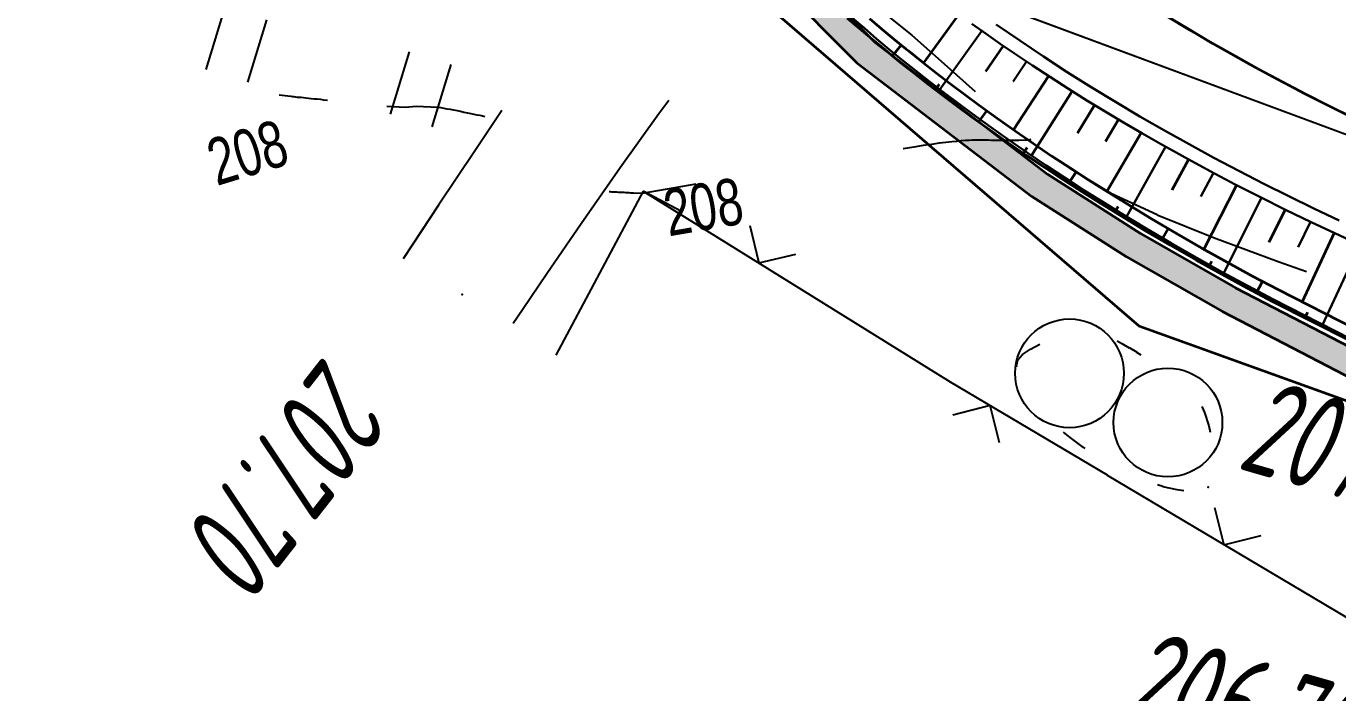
# Model space of a CAD drawing. Header units: millimetres. Extents: x -1799 to 6962, y -1020 to 4121.
# Drawn here: x 4293.93 to 4342.16, y 2982.03 to 3006.54 of the extents above; entities that cross this region are included whole.
import ezdxf

# ---------------------------------------------------------------- set-up
doc = ezdxf.new("R2010")
doc.units = ezdxf.units.MM
doc.linetypes.add('CONTI', pattern=[0])
for name, color, linetype, lineweight in [('10', 1, 'Continuous', 35), ('КОПИЯ_ОСЬ_13_ОТКОСЫ', 7, 'Continuous', 30), ('КОПИЯ_ОСЬ_ГРАНИЦЫ_ПОЛОС', 7, 'Continuous', 30), ('ОСЬ_ВЕРХ_ПОКРЫТИЯ_ГРАНИЦЫ_ПОЛОС', 7, 'Continuous', 30), ('ОСЬ_ВЕРХ_ПОКРЫТИЯ_ОСЬ', 1, 'Continuous', 30), ('Ось_примыкания', 1, 'Continuous', 35), ('Тротуар', 40, 'Continuous', 35)]:
    doc.layers.add(name, color=color, linetype=linetype, lineweight=lineweight)
for name, color, linetype in [('GOR_BDEFAULT', 212, 'CONTI'), ('PI_OTDEFAULT', 172, 'CONTI'), ('PI_TTDEFAULT', 5, 'CONTI'), ('SIT_LDEFAULT', 7, 'CONTI'), ('USLZNDEFAULT', 7, 'CONTI'), ('КОПИЯ_ОСЬ_ТАНГЕНСЫ', 1, 'Continuous'), ('ОСЬ_ВЕРХ_ПОКРЫТИЯ_ТАНГЕНСЫ', 1, 'Continuous'), ('разметка', 7, 'Continuous')]:
    doc.layers.add(name, color=color, linetype=linetype)
doc.styles.add('eskd', font='spds.shx', dxfattribs={"width": 1.2, "oblique": 15})
doc.styles.add('SHRFT', font='TXT', dxfattribs={"width": 3.5})

# ---------------------------------------------------------------- blocks, each defined once
blk = doc.blocks.new('BL_2004')
at = {"color": 0}
blk.add_circle((0, 0), 2, dxfattribs=at)
blk = doc.blocks.new('BL_2011')
at = {"color": 0}
for p, q in [((0, 0), (0, 2.4)), ((1.6, 0), (1.6, 2.4))]:
    blk.add_line(p, q, dxfattribs=at)

msp = doc.modelspace()

# ---------------------------------------------------------------- hatches: boundary and pattern name
at = {"layer": 'Тротуар', "lineweight": 30, "ltscale": 7}
msp.add_hatch(color=256, dxfattribs=at).paths.add_polyline_path([(4355.026, 2987.245), (4352.622, 2989.782), (4345.427, 2993.281), (4338.394, 2996.926), (4334.905, 2998.92), (4331.584, 3001.033), (4325.137, 3005.952), (4319.491, 3011.624), (4314.469, 3017.834), (4309.932, 3024.285), (4307.646, 3027.716), (4301.367, 3037.941), (4295.156, 3048.209), (4289.986, 3056.769), (4280.835, 3072.269), (4272.55, 3085.951), (4265.234, 3097.893), (4261.114, 3101.507), (4255.468, 3107.674), (4252.851, 3111.934), (4250.972, 3116.597), (4250.585, 3117.56), (4249.719, 3119.765), (4248.666, 3123.345), (4248.323, 3124.321), (4247.98, 3125.297), (4241.939, 3135.217), (4234.518, 3147.093), (4225.78, 3160.49), (4219.022, 3170.408), (4211.937, 3180.091), (4203.112, 3191.194), (4194.18, 3201.563), (4183.21, 3213.325), (4172.573, 3223.78), (4162.939, 3232.607), (4150.941, 3243.284), (4138.679, 3253.563), (4117.058, 3271.355), (4101.903, 3284.023), (4086.977, 3297.339), (4083.578, 3299.881), (4077.037, 3304.486), (4070.152, 3308.55), (4062.976, 3311.79), (4055.187, 3313.858), (4047.095, 3314.906), (4039.194, 3314.51), (4031.355, 3312.695), (4024.186, 3309.608), (4017.316, 3305.344), (4008.1, 3297.932), (3998.942, 3289.839), (3996.071, 3287.056), (3984.757, 3275.743), (3983.052, 3274.038), (3982.329, 3273.347), (3976.255, 3267.275), (3965.028, 3255.875), (3952.386, 3243.061), (3945.337, 3235.968), (3938.229, 3228.933), (3931.095, 3221.926), (3922.526, 3213.525), (3913.887, 3205.055), (3900.709, 3192.936), (3893.252, 3186.273), (3888.799, 3182.354), (3880.991, 3175.997), (3874.788, 3170.946), (3865.391, 3163.481), (3855.795, 3156.275), (3849.369, 3151.511), (3844.564, 3148.067), (3839.698, 3144.637), (3832.981, 3140.049), (3830.301, 3138.269), (3823.273, 3133.561), (3822.443, 3133.006), (3809.622, 3124.407), (3792.023, 3114.358), (3786.086, 3111.259), (3780.023, 3108.407), (3761.667, 3099.663), (3749.56, 3093.587), (3739.444, 3087.864), (3738.739, 3087.426), (3732.468, 3082.562), (3726.512, 3077.16), (3720.889, 3071.42), (3715.659, 3065.179), (3710.962, 3058.323), (3707.32, 3051.736), (3703.938, 3044.269), (3700.864, 3036.478), (3698.458, 3028.966), (3695.598, 3017.765), (3693.191, 3006.011), (3691.1, 2983.08), (3692.241, 2982.689), (3694.173, 3005.821), (3696.572, 3017.54), (3699.543, 3029.107), (3701.99, 3036.656), (3704.929, 3044.035), (3708.201, 3051.263), (3712.009, 3058.115), (3716.543, 3064.688), (3721.631, 3070.747), (3727.193, 3076.428), (3733.066, 3081.759), (3739.311, 3086.604), (3740.034, 3087.053), (3750.032, 3092.705), (3762.015, 3098.833), (3780.451, 3107.484), (3786.563, 3110.334), (3792.489, 3113.472), (3810.085, 3123.523), (3830.857, 3137.439), (3833.537, 3139.218), (3840.159, 3143.739), (3845.068, 3147.214), (3849.925, 3150.749), (3856.392, 3155.473), (3865.972, 3162.73), (3875.413, 3170.165), (3881.622, 3175.221), (3889.445, 3181.591), (3893.916, 3185.525), (3901.381, 3192.195), (3914.576, 3204.33), (3923.226, 3212.811), (3931.795, 3221.212), (3938.931, 3228.221), (3946.043, 3235.26), (3953.097, 3242.357), (3965.74, 3255.172), (3976.964, 3266.57), (3985.463, 3275.036), (3996.773, 3286.343), (3999.622, 3289.105), (4008.744, 3297.168), (4017.895, 3304.526), (4024.65, 3308.719), (4031.668, 3311.741), (4039.333, 3313.516), (4047.055, 3313.903), (4054.994, 3312.874), (4062.639, 3310.845), (4069.691, 3307.661), (4076.5, 3303.642), (4082.99, 3299.072), (4086.343, 3296.564), (4101.249, 3283.266), (4116.42, 3270.585), (4138.04, 3252.793), (4150.286, 3242.528), (4162.272, 3231.863), (4171.847, 3223.057), (4182.46, 3212.663), (4193.35, 3200.994), (4202.341, 3190.556), (4211.142, 3179.485), (4218.205, 3169.831), (4224.947, 3159.937), (4233.677, 3146.552), (4241.089, 3134.69), (4246.972, 3125.147), (4248.831, 3119.35), (4251.955, 3111.482), (4254.666, 3107.069), (4260.416, 3100.789), (4264.381, 3097.354), (4271.694, 3085.435), (4279.977, 3071.756), (4289.128, 3056.256), (4294.307, 3047.694), (4300.531, 3037.432), (4306.803, 3027.178), (4309.038, 3023.822), (4313.665, 3017.24), (4318.747, 3010.955), (4324.471, 3005.203), (4330.909, 3000.28), (4334.388, 2998.064), (4337.915, 2996.047), (4344.978, 2992.388), (4352.021, 2988.962), (4354.437, 2986.412), (4356.729, 2985.394), (4357.135, 2986.308)])

# ---------------------------------------------------------------- linework, layer by layer
at = {"layer": '10'}
msp.add_line((4334.836, 2995.523), (4363.306, 2985.263), dxfattribs=at)
msp.add_lwpolyline([(4334.836, 2995.523), (4319.266, 3008.963), (4288.236, 3052.073), (4319.266, 3008.963), (4334.836, 2995.523), (4363.306, 2985.263), (4364.906, 2990.013), (4372.426, 2987.253), (4370.836, 2982.483), (4411.976, 2966.593), (4514.446, 2908.513), (4549.656, 2896.993), (4558.246, 2896.753), (4557.366, 2900.733), (4579.636, 2901.023)], dxfattribs=at)
at = {"layer": 'GOR_BDEFAULT', "color": 212, "elevation": 208, "flags": 128}
for points in [[(4303.222, 3004.019), (4303.662, 3003.969), (4303.712, 3003.959), (4303.772, 3003.959), (4303.832, 3003.949), (4303.892, 3003.939), (4303.972, 3003.939), (4304.042, 3003.929), (4304.122, 3003.919), (4304.212, 3003.909), (4304.302, 3003.899), (4304.402, 3003.889), (4304.512, 3003.879), (4304.622, 3003.869), (4304.742, 3003.859), (4304.862, 3003.839), (4305.002, 3003.829)], [(4303.222, 3004.019), (4303.662, 3003.969), (4303.712, 3003.959), (4303.772, 3003.959), (4303.832, 3003.949), (4303.892, 3003.939), (4303.972, 3003.939), (4304.042, 3003.929), (4304.122, 3003.919), (4304.212, 3003.909), (4304.302, 3003.899), (4304.402, 3003.889), (4304.512, 3003.879), (4304.622, 3003.869), (4304.742, 3003.859), (4304.862, 3003.839), (4305.002, 3003.829)], [(4307.182, 3003.609), (4307.862, 3003.569), (4308.262, 3003.609), (4309.072, 3003.569), (4309.172, 3003.549), (4309.282, 3003.529), (4309.392, 3003.509), (4309.512, 3003.489), (4309.642, 3003.469), (4309.772, 3003.439), (4309.892, 3003.419), (4310.022, 3003.389), (4310.152, 3003.359), (4310.272, 3003.339), (4310.392, 3003.309), (4310.502, 3003.289), (4310.612, 3003.269), (4310.702, 3003.249), (4310.792, 3003.229)], [(4307.182, 3003.609), (4307.862, 3003.569), (4308.262, 3003.609), (4309.072, 3003.569), (4309.172, 3003.549), (4309.282, 3003.529), (4309.392, 3003.509), (4309.512, 3003.489), (4309.642, 3003.469), (4309.772, 3003.439), (4309.892, 3003.419), (4310.022, 3003.389), (4310.152, 3003.359), (4310.272, 3003.339), (4310.392, 3003.309), (4310.502, 3003.289), (4310.612, 3003.269), (4310.702, 3003.249), (4310.792, 3003.229)], [(4330.872, 3002.379), (4330.762, 3002.359), (4330.432, 3002.339), (4330.372, 3002.339), (4330.312, 3002.339), (4330.232, 3002.339), (4330.162, 3002.339), (4330.072, 3002.339), (4329.992, 3002.339), (4329.902, 3002.339), (4329.802, 3002.339), (4329.712, 3002.339), (4329.612, 3002.339), (4329.512, 3002.339), (4329.412, 3002.339), (4329.312, 3002.349), (4329.212, 3002.349), (4329.122, 3002.349), (4329.022, 3002.349), (4328.922, 3002.349), (4328.822, 3002.349), (4328.712, 3002.349), (4328.602, 3002.339), (4328.462, 3002.339), (4328.312, 3002.329), (4328.152, 3002.309), (4327.962, 3002.289), (4327.742, 3002.269), (4327.502, 3002.239), (4327.222, 3002.199), (4326.912, 3002.159), (4326.562, 3002.099), (4326.172, 3002.039)], [(4318.552, 3000.729), (4316.572, 3000.389), (4316.262, 3000.409), (4316.212, 3000.409), (4316.162, 3000.409), (4316.102, 3000.419), (4316.042, 3000.419), (4315.972, 3000.419), (4315.912, 3000.429), (4315.842, 3000.429), (4315.772, 3000.429), (4315.712, 3000.429), (4315.642, 3000.439), (4315.582, 3000.439), (4315.522, 3000.439), (4315.462, 3000.439), (4315.412, 3000.449), (4315.362, 3000.449)]]:
    msp.add_lwpolyline(points, dxfattribs=at)
at = {"layer": 'PI_TTDEFAULT', "color": 5}
for p in [(4309.952, 2996.679, 207.697), (4337.392, 2989.589, 206.875)]:
    msp.add_point(p, dxfattribs=at)
at = {"layer": 'SIT_LDEFAULT', "color": 7}
for p, q in [((4325.402, 3007.089), (4326.492, 3006.209)), ((4326.492, 3006.209), (4327.792, 3005.059)), ((4327.792, 3005.059), (4328.822, 3004.139)), ((4317.192, 3003.339), (4317.552, 3003.829)), ((4311.412, 3003.449), (4310.412, 3001.939)), ((4315.772, 3001.349), (4317.192, 3003.339)), ((4310.412, 3001.939), (4309.092, 2999.959)), ((4331.932, 3001.599), (4332.302, 3001.319)), ((4314.332, 2999.289), (4315.772, 3001.349)), ((4332.302, 3001.319), (4333.812, 3000.399)), ((4316.612, 3000.479), (4313.402, 2994.449)), ((4318.022, 2999.729), (4316.612, 3000.479)), ((4316.612, 3000.479), (4327.902, 2993.469)), ((4309.092, 2999.959), (4308.142, 2998.529)), ((4333.812, 3000.409), (4335.512, 2999.619)), ((4335.512, 2999.609), (4337.592, 2998.769)), ((4313.072, 2997.449), (4314.332, 2999.289)), ((4320.542, 2999.219), (4320.862, 2997.839)), ((4308.142, 2998.529), (4307.782, 2997.989)), ((4337.592, 2998.769), (4339.962, 2997.889)), ((4320.862, 2997.839), (4322.232, 2998.159)), ((4339.962, 2997.889), (4341.012, 2997.519)), ((4312.172, 2996.129), (4313.072, 2997.449)), ((4311.832, 2995.619), (4312.172, 2996.129)), ((4330.562, 2994.469), (4330.862, 2994.669)), ((4330.862, 2994.669), (4331.202, 2994.849)), ((4334.042, 2994.969), (4334.222, 2994.879)), ((4334.222, 2994.879), (4334.492, 2994.719)), ((4334.492, 2994.729), (4334.752, 2994.569)), ((4330.342, 2994.049), (4330.392, 2994.269)), ((4330.392, 2994.269), (4330.562, 2994.469)), ((4334.752, 2994.559), (4334.912, 2994.459)), ((4330.352, 2994.009), (4330.342, 2994.049)), ((4327.902, 2993.469), (4333.672, 2990.039)), ((4329.372, 2992.589), (4328.002, 2992.239)), ((4329.722, 2991.219), (4329.372, 2992.589)), ((4337.162, 2992.559), (4337.252, 2992.339)), ((4337.252, 2992.339), (4337.412, 2991.849)), ((4337.412, 2991.849), (4337.462, 2991.609)), ((4332.322, 2991.419), (4332.072, 2991.619)), ((4332.802, 2991.049), (4332.322, 2991.419)), ((4332.862, 2991.019), (4332.812, 2991.059)), ((4333.672, 2990.029), (4346.462, 2982.429)), ((4335.722, 2989.619), (4335.522, 2989.679)), ((4336.252, 2989.489), (4335.722, 2989.609)), ((4336.502, 2989.459), (4336.252, 2989.489)), ((4337.622, 2988.839), (4337.972, 2987.469)), ((4337.972, 2987.469), (4339.342, 2987.819))]:
    msp.add_line(p, q, dxfattribs=at)
at = {"layer": 'КОПИЯ_ОСЬ_13_ОТКОСЫ'}
for points in [[(4324.299, 3006.857), (4324.747, 3006.468), (4325.198, 3006.083), (4325.653, 3005.702), (4326.111, 3005.325), (4326.629, 3004.912), (4327.151, 3004.504), (4327.677, 3004.1), (4328.206, 3003.701), (4328.737, 3003.306), (4329.404, 3002.826), (4330.076, 3002.352), (4330.752, 3001.884), (4331.433, 3001.423), (4332.114, 3000.975), (4332.799, 3000.532), (4333.489, 3000.096), (4334.182, 2999.665), (4335.105, 2999.109), (4336.036, 2998.561), (4336.971, 2998.024), (4337.905, 2997.503), (4338.844, 2996.99), (4339.788, 2996.487), (4342.623, 2995.043)], [(4329.065, 3006.378), (4327.526, 3004.216)], [(4328.703, 3006.637), (4329.222, 3006.267), (4329.743, 3005.901), (4330.268, 3005.54), (4330.926, 3005.1), (4331.588, 3004.666), (4332.255, 3004.239), (4332.925, 3003.818), (4333.598, 3003.409), (4334.274, 3003.006), (4334.953, 3002.609), (4335.636, 3002.218), (4336.549, 3001.711), (4337.466, 3001.214), (4338.389, 3000.727), (4339.312, 3000.255), (4340.241, 2999.791), (4341.173, 2999.336), (4343.979, 2998.033)], [(4330.711, 3005.242), (4330.221, 3004.506)], [(4332.389, 3004.154), (4330.894, 3001.787)], [(4334.096, 3003.112), (4333.619, 3002.309)], [(4335.827, 3002.111), (4334.39, 2999.539)], [(4337.582, 3001.152), (4337.121, 3000.286)], [(4339.358, 3000.232), (4337.964, 2997.47)], [(4341.151, 2999.346), (4340.703, 2998.418)], [(4342.965, 2998.504), (4341.6, 2995.564)]]:
    msp.add_lwpolyline(points, dxfattribs=at)
at = {"layer": 'КОПИЯ_ОСЬ_ГРАНИЦЫ_ПОЛОС'}
msp.add_lwpolyline([(4328.703, 3006.637), (4329.222, 3006.267), (4329.743, 3005.901), (4330.268, 3005.54), (4330.926, 3005.1), (4331.588, 3004.666), (4332.255, 3004.239), (4332.925, 3003.818), (4333.598, 3003.409), (4334.274, 3003.006), (4334.953, 3002.609), (4335.636, 3002.218), (4336.549, 3001.711), (4337.466, 3001.214), (4338.389, 3000.727), (4339.312, 3000.255), (4340.241, 2999.791), (4341.173, 2999.336), (4343.979, 2998.033)], dxfattribs=at)
at = {"layer": 'КОПИЯ_ОСЬ_ТАНГЕНСЫ'}
msp.add_line((4325.58, 3008.844), (4420.882, 2973.399), dxfattribs=at)
at = {"layer": 'ОСЬ_ВЕРХ_ПОКРЫТИЯ_ГРАНИЦЫ_ПОЛОС', "linetype": 'Continuous'}
msp.add_lwpolyline([(4342.209, 2999.396), (4341.282, 2999.839), (4340.357, 3000.291), (4339.434, 3000.753), (4338.516, 3001.225), (4337.601, 3001.708), (4336.69, 3002.203), (4335.783, 3002.709), (4334.882, 3003.228), (4333.985, 3003.758), (4333.094, 3004.302), (4332.209, 3004.859), (4331.331, 3005.43), (4330.46, 3006.014), (4329.596, 3006.613)], dxfattribs=at)
at = {"layer": 'ОСЬ_ВЕРХ_ПОКРЫТИЯ_ОСЬ'}
msp.add_lwpolyline([(4335.881, 3006.902), (4336.716, 3006.403), (4337.556, 3005.915), (4338.403, 3005.437), (4339.255, 3004.969), (4340.112, 3004.51), (4340.974, 3004.061), (4341.841, 3003.62), (4342.712, 3003.189)], dxfattribs=at)
at = {"layer": 'ОСЬ_ВЕРХ_ПОКРЫТИЯ_ТАНГЕНСЫ'}
msp.add_line((4325.582, 3008.839), (4420.882, 2973.399), dxfattribs=at)
at = {"layer": 'Ось_примыкания', "color": 0}
for p, q in [((4328.228, 3006.983), (4326.926, 3005.192)), ((4325.783, 3005.453), (4326.106, 3005.851)), ((4329.857, 3005.823), (4329.208, 3004.882)), ((4327.354, 3004.215), (4327.509, 3004.417)), ((4331.519, 3004.711), (4330.229, 3002.739)), ((4328.959, 3003.022), (4329.254, 3003.433)), ((4333.211, 3003.644), (4332.58, 3002.607)), ((4334.93, 3002.622), (4333.668, 3000.464)), ((4330.597, 3001.874), (4330.739, 3002.081)), ((4336.674, 3001.643), (4336.061, 3000.512)), ((4332.263, 3000.768), (4332.533, 3001.188)), ((4338.438, 3000.702), (4337.234, 2998.345)), ((4333.955, 2999.702), (4334.085, 2999.913)), ((4340.223, 2999.8), (4339.616, 2998.584)), ((4335.673, 2998.677), (4335.921, 2999.102)), ((4342.028, 2998.939), (4340.852, 2996.406)), ((4337.41, 2997.688), (4337.529, 2997.901)), ((4339.168, 2996.733), (4339.395, 2997.161)), ((4340.946, 2995.818), (4341.055, 2996.032))]:
    msp.add_line(p, q, dxfattribs=at)
for points in [[(4324.121, 3006.843), (4324.575, 3006.454), (4325.033, 3006.068), (4325.495, 3005.687), (4325.96, 3005.31), (4326.045, 3005.238), (4326.565, 3004.826), (4327.089, 3004.418), (4327.615, 3004.015), (4328.146, 3003.616), (4328.68, 3003.222), (4329.349, 3002.742), (4330.022, 3002.269), (4330.7, 3001.803), (4331.382, 3001.342), (4332.066, 3000.895), (4332.753, 3000.454), (4333.444, 3000.018), (4334.138, 2999.589), (4335.064, 2999.034), (4335.996, 2998.488), (4336.933, 2997.952), (4337.869, 2997.433), (4338.81, 2996.922), (4339.756, 2996.42), (4342.595, 2994.982)], [(4324.939, 3006.827), (4325.38, 3006.453), (4325.823, 3006.084), (4326.27, 3005.718), (4326.354, 3005.646), (4326.87, 3005.236), (4327.389, 3004.83), (4327.911, 3004.429), (4328.437, 3004.032), (4328.966, 3003.64), (4329.63, 3003.162), (4330.298, 3002.691), (4330.97, 3002.226), (4331.647, 3001.768), (4332.326, 3001.322), (4333.008, 3000.882), (4333.694, 3000.448), (4334.383, 3000.02), (4335.303, 2999.465), (4336.229, 2998.921), (4337.161, 2998.386), (4338.091, 2997.867), (4339.027, 2997.357), (4339.967, 2996.856), (4342.793, 2995.418)]]:
    msp.add_lwpolyline(points, dxfattribs=at)
at = {"layer": 'разметка', "lineweight": 30, "ltscale": 7}
msp.add_lwpolyline([(4305.468, 3041.576, 0.016587), (4313.863, 3028.483, 0.058059), (4326.517, 3013.778, 0.020124), (4330.246, 3010.713, 0.042958), (4330.246, 3010.713, 0.054981), (4345.349, 3001.942, 0.018087), (4361.595, 2995.447), (4370.339, 2992.195), (4384.746, 2986.808, -0.018348), (4417.442, 2973.301, -0.01381), (4433.242, 2965.404, -0.01151), (4458.029, 2951.379), (4460.672, 2949.812)], format="xyb", dxfattribs=at)
at = {"layer": 'Тротуар', "linetype": 'Continuous'}
for points in [[(4224.947, 3159.937), (4233.677, 3146.552), (4241.089, 3134.69), (4246.972, 3125.147), (4248.833, 3119.231), (4251.955, 3111.482), (4254.666, 3107.069), (4254.666, 3107.069), (4260.416, 3100.789), (4264.381, 3097.354), (4271.694, 3085.435), (4279.977, 3071.756), (4289.128, 3056.256), (4294.307, 3047.694), (4300.531, 3037.432), (4306.803, 3027.178), (4309.038, 3023.822), (4313.665, 3017.24), (4318.747, 3010.955), (4324.471, 3005.203), (4330.909, 3000.28), (4334.388, 2998.064), (4337.915, 2996.047), (4344.978, 2992.388)], [(4265.176, 3097.989), (4272.548, 3085.955), (4280.835, 3072.269), (4289.987, 3056.769), (4295.162, 3048.213), (4301.385, 3037.952), (4307.646, 3027.716), (4309.863, 3024.387), (4314.463, 3017.842), (4319.492, 3011.624), (4325.132, 3005.956), (4331.482, 3001.101), (4334.905, 2998.92), (4338.394, 2996.926), (4345.427, 2993.281), (4352.622, 2989.782)]]:
    msp.add_lwpolyline(points, dxfattribs=at)

# ---------------------------------------------------------------- block references
at = {"layer": 'USLZNDEFAULT', "color": 7, "rotation": 342.9999999999999}
for name, p in [('BL_2011', (4300.542, 3004.949)), ('BL_2011', (4307.322, 3003.309)), ('BL_2004', (4332.292, 2993.779)), ('BL_2004', (4335.912, 2991.969))]:
    msp.add_blockref(name, p, dxfattribs=at)

# ---------------------------------------------------------------- texts
at = {"layer": 'GOR_BDEFAULT', "color": 212, "style": 'SHRFT', "width": 0.75}
for rotation, p in [(16.9141, (4300.932, 3000.664, 208)), (16.9141, (4300.932, 3000.664, 208)), (9.7774, (4317.551, 2998.812, 208))]:
    msp.add_text('208', height=1.7223, rotation=rotation, dxfattribs=at).set_placement(p)
at = {"layer": 'PI_OTDEFAULT', "color": 172, "style": 'eskd', "oblique": 10, "width": 0.8}
for s, rotation, p in [('207.70', 232, (4304.912, 2994.499)), ('207.06', 344, (4338.395, 2990.303, 207)), ('206.70', 344, (4334.031, 2981.086))]:
    msp.add_text(s, height=3.5, rotation=rotation, dxfattribs=at).set_placement(p)

doc.saveas('drawing.dxf')
